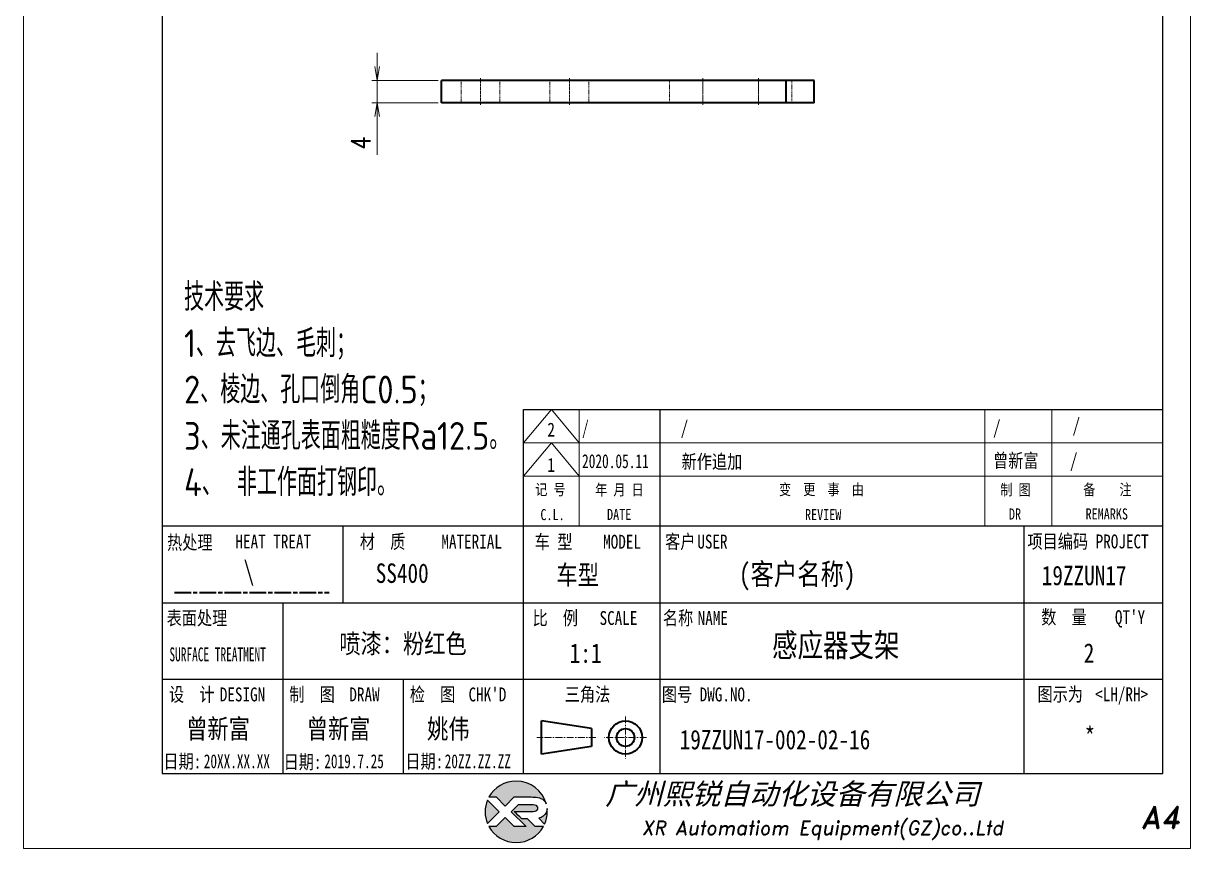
# Model space of a CAD drawing. Header units: millimetres. Extents: x 53130 to 124945, y -23470 to -1811.
# Drawn here: x 54049.4 to 54259.4, y -2526.1 to -2377.6 of the extents above; entities that cross this region are included whole.
import ezdxf
from ezdxf.enums import TextEntityAlignment as Align

# ---------------------------------------------------------------- set-up
doc = ezdxf.new("R2010")
doc.units = ezdxf.units.MM
doc.header["$LTSCALE"] = 0.5
for name, pattern in [('AM_ISO02W050x2', [3.75, 3, -0.75]), ('AM_ISO08W050x2', [9, 6, -0.75, 1.5, -0.75]), ('CENTER', [2, 1.25, -0.25, 0.25, -0.25])]:
    doc.linetypes.add(name, pattern=pattern)
for name, color, linetype in [('DIM', 3, 'Continuous'), ('layer 1', 7, 'Continuous'), ('图\\M+19E79\\M+195B6\\M+18E9A', 7, 'Continuous'), ('图号', 7, 'Continuous'), ('图名', 7, 'Continuous'), ('数量', 7, 'Continuous'), ('材质', 7, 'Continuous'), ('表面处理', 7, 'Continuous'), ('车型', 7, 'Continuous')]:
    doc.layers.add(name, color=color, linetype=linetype)
for name, color, linetype, lineweight in [('中心线', 2, 'AM_ISO08W050x2', 18), ('图框', 7, 'Continuous', 18), ('标注线', 3, 'Continuous', 18), ('热处理', 7, 'Continuous', 20), ('粗实线', 7, 'Continuous', 35), ('粗点划线', 6, 'AM_ISO08W050x2', 35), ('虚线', 1, 'AM_ISO02W050x2', 18)]:
    doc.layers.add(name, color=color, linetype=linetype, lineweight=lineweight)
doc.layers.add('打印-禁用', color=7, linetype='Continuous', lineweight=15, plot=False)
doc.styles.add('DIM', font='romans.shx', dxfattribs={"width": 0.8, "bigfont": 'bigfont.shx'})
doc.styles.add('STYLE1', font='')
doc.styles.add('国标', font='simfang.ttf', dxfattribs={"width": 0.8})
doc.styles.add('机械长仿宋', font='gbenor.shx', dxfattribs={"height": 1, "bigfont": 'gbcbig.shx'})
doc.styles.add('标题\\M+18E9A', font='romand.shx', dxfattribs={"oblique": 10, "bigfont": 'bigfont.shx'})
doc.styles.get('STYLE1').set_extended_font_data('SimSun')
doc.dimstyles.new('XR 1-1$0', dxfattribs={"dimtxt": 3.5, "dimasz": 2.5, "dimexe": 1, "dimexo": 0.625, "dimgap": 1.2, "dimtad": 1, "dimzin": 9, "dimdsep": 46, "dimtxsty": 'DIM', "dimblk": 'OPEN', "dimcen": 0, "dimclrd": 8, "dimclre": 8, "dimclrt": 2, "dimazin": 2, "dimtfac": 0.5, "dimtmove": 0, "dimatfit": 3, "dimldrblk": 'OPEN', "dimfxl": 0, "dimtolj": 2, "dimlwd": 18, "dimlwe": 18, "dimarcsym": 0})

# ---------------------------------------------------------------- blocks, each defined once
blk = doc.blocks.new('XR')
at = {"true_color": 0xfc8000}
h = blk.add_hatch(color=30, dxfattribs=at)
h.set_gradient(color1=(252, 128, 0), rotation=240, one_color=1, tint=1, name='INVCURVED')
edge = h.paths.add_edge_path()
edge.add_spline(control_points=[(-434.18, -5928.47), (-433.9, -5928.74), (-433.63, -5929.01), (-433.63, -5929.01), (-433.63, -5929.01), (-433.63, -5929.01), (-433.36, -5928.74), (-433.09, -5928.47)], knot_values=[0.5625, 0.5625, 0.5625, 0.5625, 0.625, 0.625, 0.625, 0.625, 0.6875, 0.6875, 0.6875, 0.6875], degree=3, periodic=0)
edge.add_spline(control_points=[(-433.09, -5928.47), (-432.82, -5928.2), (-432.54, -5927.93), (-432.54, -5927.93), (-432.54, -5927.93), (-432.54, -5927.93), (-432.04, -5927.93), (-431.53, -5927.93)], knot_values=[0.4375, 0.4375, 0.4375, 0.4375, 0.5, 0.5, 0.5, 0.5, 0.5625, 0.5625, 0.5625, 0.5625], degree=3, periodic=0)
edge.add_spline(control_points=[(-431.53, -5927.93), (-431.03, -5927.93), (-430.52, -5927.93), (-430.52, -5927.93), (-430.52, -5927.93), (-430, -5927.93), (-429.43, -5927.96), (-429.01, -5928.33)], knot_values=[0.25, 0.25, 0.25, 0.25, 0.3125, 0.3125, 0.3125, 0.3125, 0.4375, 0.4375, 0.4375, 0.4375], degree=3, periodic=0)
edge.add_spline(control_points=[(-429.01, -5928.33), (-428.88, -5928.44), (-428.78, -5928.59), (-428.71, -5928.75)], knot_values=[0.125, 0.125, 0.125, 0.125, 0.25, 0.25, 0.25, 0.25], degree=3, periodic=0)
edge.add_spline(control_points=[(-428.71, -5928.75), (-429.13, -5927.18), (-430.58, -5926.02), (-432.31, -5926.02)], knot_values=[0, 0, 0, 0, 0.125, 0.125, 0.125, 0.125], degree=3, periodic=0)
edge.add_spline(control_points=[(-432.31, -5926.02), (-433.72, -5926.02), (-434.94, -5926.79), (-435.58, -5927.93)], knot_values=[0.875, 0.875, 0.875, 0.875, 1, 1, 1, 1], degree=3, periodic=0)
edge.add_spline(control_points=[(-435.58, -5927.93), (-435.58, -5927.93), (-434.72, -5927.93), (-434.72, -5927.93), (-434.72, -5927.93), (-434.72, -5927.93), (-434.45, -5928.2), (-434.18, -5928.47)], knot_values=[0.6875, 0.6875, 0.6875, 0.6875, 0.8125, 0.8125, 0.8125, 0.8125, 0.875, 0.875, 0.875, 0.875], degree=3, periodic=0)
edge = h.paths.add_edge_path()
edge.add_spline(control_points=[(-434.79, -5929.26), (-435.04, -5929.02), (-435.34, -5928.72), (-435.54, -5928.53)], knot_values=[0.562504, 0.562504, 0.562504, 0.562504, 0.656252, 0.656252, 0.656252, 0.656252], degree=3, periodic=0)
edge.add_spline(control_points=[(-435.54, -5928.53), (-435.67, -5928.4), (-435.76, -5928.31), (-435.76, -5928.31), (-435.76, -5928.31), (-435.94, -5928.74), (-436.03, -5929.21), (-436.03, -5929.71)], knot_values=[0.25, 0.25, 0.25, 0.25, 0.312504, 0.312504, 0.312504, 0.312504, 0.562504, 0.562504, 0.562504, 0.562504], degree=3, periodic=0)
edge.add_spline(control_points=[(-436.03, -5929.71), (-436.03, -5930.2), (-435.94, -5930.67), (-435.76, -5931.1), (-435.76, -5931.1), (-435.4, -5930.75), (-435.05, -5930.4)], knot_values=[0.874998, 0.874998, 0.874998, 0.874998, 1.124998, 1.124998, 1.124998, 1.25, 1.25, 1.25, 1.25], degree=3, periodic=0)
edge.add_spline(control_points=[(-435.05, -5930.4), (-434.7, -5930.05), (-434.34, -5929.71), (-434.34, -5929.71), (-434.34, -5929.71), (-434.34, -5929.71), (-434.34, -5929.71), (-434.34, -5929.71)], knot_values=[0.749878, 0.749878, 0.749878, 0.749878, 0.874875, 0.874875, 0.874875, 0.874875, 0.874998, 0.874998, 0.874998, 0.874998], degree=3, periodic=0)
edge.add_spline(control_points=[(-434.34, -5929.71), (-434.34, -5929.71), (-434.34, -5929.71), (-434.34, -5929.71)], knot_values=[0.749634, 0.749634, 0.749634, 0.749634, 0.749817, 0.749817, 0.749817, 0.749817], degree=3, periodic=0)
edge.add_spline(control_points=[(-434.35, -5929.7), (-434.35, -5929.7), (-434.35, -5929.7), (-434.35, -5929.7)], knot_values=[0.738281, 0.738281, 0.738281, 0.738281, 0.742188, 0.742188, 0.742188, 0.742188], degree=3, periodic=0)
edge.add_spline(control_points=[(-434.35, -5929.7), (-434.36, -5929.69), (-434.37, -5929.68), (-434.38, -5929.67)], knot_values=[0.726563, 0.726563, 0.726563, 0.726563, 0.738281, 0.738281, 0.738281, 0.738281], degree=3, periodic=0)
edge.add_spline(control_points=[(-434.38, -5929.67), (-434.38, -5929.66), (-434.39, -5929.65), (-434.4, -5929.65)], knot_values=[0.718751, 0.718751, 0.718751, 0.718751, 0.726563, 0.726563, 0.726563, 0.726563], degree=3, periodic=0)
edge.add_spline(control_points=[(-434.4, -5929.65), (-434.42, -5929.63), (-434.45, -5929.6), (-434.47, -5929.58)], knot_values=[0.703126, 0.703126, 0.703126, 0.703126, 0.718751, 0.718751, 0.718751, 0.718751], degree=3, periodic=0)
edge.add_spline(control_points=[(-434.47, -5929.58), (-434.5, -5929.55), (-434.53, -5929.52), (-434.56, -5929.49)], knot_values=[0.687501, 0.687501, 0.687501, 0.687501, 0.703126, 0.703126, 0.703126, 0.703126], degree=3, periodic=0)
edge.add_spline(control_points=[(-434.56, -5929.49), (-434.63, -5929.42), (-434.71, -5929.35), (-434.79, -5929.26)], knot_values=[0.656252, 0.656252, 0.656252, 0.656252, 0.687501, 0.687501, 0.687501, 0.687501], degree=3, periodic=0)
at = {"true_color": 0x0348ff}
h = blk.add_hatch(color=160, dxfattribs=at)
h.set_gradient(color1=(3, 72, 255), color2=(0, 41, 153), one_color=1, tint=0.3, name='HEMISPHERICAL')
edge = h.paths.add_edge_path()
edge.add_spline(control_points=[(-432.54, -5929.67), (-432.26, -5929.95), (-431.94, -5930.23), (-431.66, -5930.51), (-431.66, -5930.51), (-431.66, -5930.51), (-431.66, -5930.51), (-431.66, -5930.51)], knot_values=[0.736842, 0.736842, 0.736842, 0.736842, 0.789474, 0.789474, 0.789474, 0.789474, 0.802633, 0.802633, 0.802633, 0.802633], degree=3, periodic=0)
edge.add_spline(control_points=[(-431.66, -5930.51), (-431.65, -5930.51), (-431.65, -5930.52), (-431.65, -5930.52)], knot_values=[0.802633, 0.802633, 0.802633, 0.802633, 0.815791, 0.815791, 0.815791, 0.815791], degree=3, periodic=0)
edge.add_spline(control_points=[(-431.65, -5930.52), (-431.64, -5930.53), (-431.64, -5930.53), (-431.64, -5930.53)], knot_values=[0.815791, 0.815791, 0.815791, 0.815791, 0.82237, 0.82237, 0.82237, 0.82237], degree=3, periodic=0)
edge.add_spline(control_points=[(-431.64, -5930.53), (-431.64, -5930.53), (-431.64, -5930.53), (-431.63, -5930.54)], knot_values=[0.82237, 0.82237, 0.82237, 0.82237, 0.828949, 0.828949, 0.828949, 0.828949], degree=3, periodic=0)
edge.add_spline(control_points=[(-431.63, -5930.54), (-431.63, -5930.54), (-431.63, -5930.54), (-431.63, -5930.54), (-431.63, -5930.54), (-431.63, -5930.54), (-431.59, -5930.54), (-431.52, -5930.54)], knot_values=[0.841901, 0.841901, 0.841901, 0.841901, 0.842105, 0.842105, 0.842105, 0.842105, 0.855264, 0.855264, 0.855264, 0.855264], degree=3, periodic=0)
edge.add_spline(control_points=[(-431.52, -5930.54), (-431.46, -5930.54), (-431.38, -5930.54), (-431.3, -5930.54)], knot_values=[0.855264, 0.855264, 0.855264, 0.855264, 0.868422, 0.868422, 0.868422, 0.868422], degree=3, periodic=0)
edge.add_spline(control_points=[(-431.3, -5930.54), (-431.26, -5930.54), (-431.22, -5930.54), (-431.18, -5930.54)], knot_values=[0.868422, 0.868422, 0.868422, 0.868422, 0.875, 0.875, 0.875, 0.875], degree=3, periodic=0)
edge.add_spline(control_points=[(-431.18, -5930.54), (-431.14, -5930.54), (-431.1, -5930.54), (-431.07, -5930.54)], knot_values=[0.875, 0.875, 0.875, 0.875, 0.881579, 0.881579, 0.881579, 0.881579], degree=3, periodic=0)
edge.add_spline(control_points=[(-431.07, -5930.54), (-431.05, -5930.54), (-431.04, -5930.54), (-431.03, -5930.54)], knot_values=[0.881579, 0.881579, 0.881579, 0.881579, 0.884869, 0.884869, 0.884869, 0.884869], degree=3, periodic=0)
edge.add_spline(control_points=[(-431.03, -5930.54), (-431.02, -5930.54), (-431, -5930.54), (-431, -5930.54)], knot_values=[0.884869, 0.884869, 0.884869, 0.884869, 0.888158, 0.888158, 0.888158, 0.888158], degree=3, periodic=0)
edge.add_spline(control_points=[(-431, -5930.54), (-430.99, -5930.54), (-430.99, -5930.54), (-430.98, -5930.54)], knot_values=[0.888158, 0.888158, 0.888158, 0.888158, 0.889803, 0.889803, 0.889803, 0.889803], degree=3, periodic=0)
edge.add_spline(control_points=[(-430.98, -5930.54), (-430.98, -5930.54), (-430.98, -5930.54), (-430.97, -5930.54)], knot_values=[0.889803, 0.889803, 0.889803, 0.889803, 0.891447, 0.891447, 0.891447, 0.891447], degree=3, periodic=0)
edge.add_spline(control_points=[(-430.97, -5930.54), (-430.97, -5930.54), (-430.97, -5930.54), (-430.97, -5930.54)], knot_values=[0.891447, 0.891447, 0.891447, 0.891447, 0.89227, 0.89227, 0.89227, 0.89227], degree=3, periodic=0)
edge.add_spline(control_points=[(-430.97, -5930.54), (-430.97, -5930.54), (-430.97, -5930.54), (-430.97, -5930.54)], knot_values=[0.89227, 0.89227, 0.89227, 0.89227, 0.893092, 0.893092, 0.893092, 0.893092], degree=3, periodic=0)
edge.add_spline(control_points=[(-430.97, -5930.54), (-430.97, -5930.54), (-430.97, -5930.54), (-430.97, -5930.54)], knot_values=[0.893092, 0.893092, 0.893092, 0.893092, 0.893503, 0.893503, 0.893503, 0.893503], degree=3, periodic=0)
edge.add_spline(control_points=[(-430.97, -5930.54), (-430.97, -5930.54), (-430.97, -5930.54), (-430.97, -5930.54)], knot_values=[0.893503, 0.893503, 0.893503, 0.893503, 0.893914, 0.893914, 0.893914, 0.893914], degree=3, periodic=0)
edge.add_spline(control_points=[(-430.97, -5930.54), (-430.97, -5930.54), (-430.97, -5930.54), (-430.97, -5930.54)], knot_values=[0.893914, 0.893914, 0.893914, 0.893914, 0.89412, 0.89412, 0.89412, 0.89412], degree=3, periodic=0)
edge.add_spline(control_points=[(-430.97, -5930.54), (-430.97, -5930.54), (-430.97, -5930.54), (-430.97, -5930.54)], knot_values=[0.89412, 0.89412, 0.89412, 0.89412, 0.894326, 0.894326, 0.894326, 0.894326], degree=3, periodic=0)
edge.add_spline(control_points=[(-430.97, -5930.54), (-430.97, -5930.54), (-430.97, -5930.54), (-430.97, -5930.54)], knot_values=[0.894428, 0.894428, 0.894428, 0.894428, 0.894531, 0.894531, 0.894531, 0.894531], degree=3, periodic=0)
edge.add_spline(control_points=[(-430.97, -5930.54), (-430.97, -5930.54), (-430.97, -5930.54), (-430.97, -5930.54)], knot_values=[0.894531, 0.894531, 0.894531, 0.894531, 0.894583, 0.894583, 0.894583, 0.894583], degree=3, periodic=0)
edge.add_spline(control_points=[(-430.97, -5930.54), (-430.97, -5930.54), (-430.97, -5930.54), (-430.97, -5930.54), (-430.97, -5930.54), (-430.97, -5930.54), (-430.73, -5930.78), (-430.49, -5931.01)], knot_values=[0.894685, 0.894685, 0.894685, 0.894685, 0.894737, 0.894737, 0.894737, 0.894737, 0.921052, 0.921052, 0.921052, 0.921052], degree=3, periodic=0)
edge.add_spline(control_points=[(-430.49, -5931.01), (-430.26, -5931.24), (-430.02, -5931.48), (-430.02, -5931.48)], knot_values=[0.921052, 0.921052, 0.921052, 0.921052, 0.947368, 0.947368, 0.947368, 0.947368], degree=3, periodic=0)
edge.add_spline(control_points=[(-430.02, -5931.48), (-430.02, -5931.48), (-430.02, -5931.48), (-430.02, -5931.48)], knot_values=[0.947522, 0.947522, 0.947522, 0.947522, 0.947573, 0.947573, 0.947573, 0.947573], degree=3, periodic=0)
edge.add_spline(control_points=[(-430.02, -5931.48), (-430.02, -5931.48), (-430.02, -5931.48), (-430.02, -5931.48)], knot_values=[0.947573, 0.947573, 0.947573, 0.947573, 0.947676, 0.947676, 0.947676, 0.947676], degree=3, periodic=0)
edge.add_spline(control_points=[(-430.02, -5931.48), (-430.02, -5931.48), (-430.02, -5931.48), (-430.02, -5931.48)], knot_values=[0.947676, 0.947676, 0.947676, 0.947676, 0.947779, 0.947779, 0.947779, 0.947779], degree=3, periodic=0)
edge.add_spline(control_points=[(-430.02, -5931.48), (-430.02, -5931.48), (-430.02, -5931.48), (-430.02, -5931.48)], knot_values=[0.947779, 0.947779, 0.947779, 0.947779, 0.947984, 0.947984, 0.947984, 0.947984], degree=3, periodic=0)
edge.add_spline(control_points=[(-430.02, -5931.48), (-430.02, -5931.48), (-430.02, -5931.48), (-430.02, -5931.48)], knot_values=[0.947984, 0.947984, 0.947984, 0.947984, 0.94819, 0.94819, 0.94819, 0.94819], degree=3, periodic=0)
edge.add_spline(control_points=[(-430.02, -5931.48), (-430.02, -5931.48), (-430.02, -5931.48), (-430.02, -5931.48)], knot_values=[0.94819, 0.94819, 0.94819, 0.94819, 0.948601, 0.948601, 0.948601, 0.948601], degree=3, periodic=0)
edge.add_spline(control_points=[(-430.02, -5931.48), (-430.02, -5931.48), (-430.02, -5931.48), (-430.02, -5931.48)], knot_values=[0.948601, 0.948601, 0.948601, 0.948601, 0.949012, 0.949012, 0.949012, 0.949012], degree=3, periodic=0)
edge.add_spline(control_points=[(-430.02, -5931.48), (-430.02, -5931.48), (-430.01, -5931.48), (-430.01, -5931.48)], knot_values=[0.949012, 0.949012, 0.949012, 0.949012, 0.949834, 0.949834, 0.949834, 0.949834], degree=3, periodic=0)
edge.add_spline(control_points=[(-430.01, -5931.48), (-430.01, -5931.48), (-430.01, -5931.48), (-430.01, -5931.48)], knot_values=[0.949834, 0.949834, 0.949834, 0.949834, 0.950657, 0.950657, 0.950657, 0.950657], degree=3, periodic=0)
edge.add_spline(control_points=[(-430.01, -5931.48), (-430.01, -5931.48), (-430, -5931.48), (-430, -5931.48)], knot_values=[0.950657, 0.950657, 0.950657, 0.950657, 0.952301, 0.952301, 0.952301, 0.952301], degree=3, periodic=0)
edge.add_spline(control_points=[(-430, -5931.48), (-429.99, -5931.48), (-429.98, -5931.48), (-429.98, -5931.48)], knot_values=[0.952301, 0.952301, 0.952301, 0.952301, 0.953946, 0.953946, 0.953946, 0.953946], degree=3, periodic=0)
edge.add_spline(control_points=[(-429.98, -5931.48), (-429.96, -5931.48), (-429.95, -5931.48), (-429.93, -5931.48)], knot_values=[0.953946, 0.953946, 0.953946, 0.953946, 0.957236, 0.957236, 0.957236, 0.957236], degree=3, periodic=0)
edge.add_spline(control_points=[(-429.93, -5931.48), (-429.91, -5931.48), (-429.89, -5931.48), (-429.87, -5931.48)], knot_values=[0.957236, 0.957236, 0.957236, 0.957236, 0.960525, 0.960525, 0.960525, 0.960525], degree=3, periodic=0)
edge.add_spline(control_points=[(-429.87, -5931.48), (-429.82, -5931.48), (-429.77, -5931.48), (-429.71, -5931.48)], knot_values=[0.960525, 0.960525, 0.960525, 0.960525, 0.967104, 0.967104, 0.967104, 0.967104], degree=3, periodic=0)
edge.add_spline(control_points=[(-429.71, -5931.48), (-429.65, -5931.48), (-429.59, -5931.48), (-429.53, -5931.48)], knot_values=[0.967104, 0.967104, 0.967104, 0.967104, 0.973683, 0.973683, 0.973683, 0.973683], degree=3, periodic=0)
edge.add_spline(control_points=[(-429.53, -5931.48), (-429.41, -5931.48), (-429.29, -5931.48), (-429.19, -5931.48)], knot_values=[0.973683, 0.973683, 0.973683, 0.973683, 0.98684, 0.98684, 0.98684, 0.98684], degree=3, periodic=0)
edge.add_spline(control_points=[(-429.19, -5931.48), (-429.1, -5931.48), (-429.04, -5931.48), (-429.04, -5931.48), (-429.67, -5932.62), (-430.9, -5933.39), (-432.31, -5933.39)], knot_values=[0.98684, 0.98684, 0.98684, 0.98684, 1, 1, 1, 1.052632, 1.052632, 1.052632, 1.052632], degree=3, periodic=0)
edge.add_spline(control_points=[(-432.31, -5933.39), (-433.72, -5933.39), (-434.94, -5932.62), (-435.58, -5931.48), (-435.58, -5931.48), (-435.58, -5931.48), (-435.36, -5931.48), (-435.15, -5931.48)], knot_values=[0.052632, 0.052632, 0.052632, 0.052632, 0.105263, 0.105263, 0.105263, 0.105263, 0.131579, 0.131579, 0.131579, 0.131579], degree=3, periodic=0)
edge.add_spline(control_points=[(-435.15, -5931.48), (-434.93, -5931.48), (-434.72, -5931.48), (-434.72, -5931.48), (-434.72, -5931.48), (-434.72, -5931.48), (-434.45, -5931.21), (-434.18, -5930.94)], knot_values=[0.131579, 0.131579, 0.131579, 0.131579, 0.157895, 0.157895, 0.157895, 0.157895, 0.184211, 0.184211, 0.184211, 0.184211], degree=3, periodic=0)
edge.add_spline(control_points=[(-434.18, -5930.94), (-433.9, -5930.67), (-433.63, -5930.4), (-433.63, -5930.4), (-433.63, -5930.4), (-433.63, -5930.4), (-433.36, -5930.67), (-433.09, -5930.94)], knot_values=[0.184211, 0.184211, 0.184211, 0.184211, 0.210526, 0.210526, 0.210526, 0.210526, 0.236842, 0.236842, 0.236842, 0.236842], degree=3, periodic=0)
edge.add_spline(control_points=[(-433.09, -5930.94), (-432.82, -5931.21), (-432.54, -5931.48), (-432.54, -5931.48), (-432.54, -5931.48), (-432.54, -5931.48), (-432.19, -5931.48), (-431.83, -5931.48)], knot_values=[0.236842, 0.236842, 0.236842, 0.236842, 0.263158, 0.263158, 0.263158, 0.263158, 0.289474, 0.289474, 0.289474, 0.289474], degree=3, periodic=0)
edge.add_spline(control_points=[(-431.83, -5931.48), (-431.48, -5931.48), (-431.12, -5931.48), (-431.12, -5931.48), (-431.12, -5931.48), (-431.12, -5931.48), (-431.57, -5931.03), (-432.02, -5930.59)], knot_values=[0.289474, 0.289474, 0.289474, 0.289474, 0.315789, 0.315789, 0.315789, 0.315789, 0.342105, 0.342105, 0.342105, 0.342105], degree=3, periodic=0)
edge.add_spline(control_points=[(-432.02, -5930.59), (-432.47, -5930.15), (-432.92, -5929.71), (-432.92, -5929.71), (-432.92, -5929.71), (-432.92, -5929.71), (-432.71, -5929.5), (-432.5, -5929.29)], knot_values=[0.342105, 0.342105, 0.342105, 0.342105, 0.368421, 0.368421, 0.368421, 0.368421, 0.394737, 0.394737, 0.394737, 0.394737], degree=3, periodic=0)
edge.add_spline(control_points=[(-432.5, -5929.29), (-432.3, -5929.09), (-432.09, -5928.88), (-432.09, -5928.88)], knot_values=[0.394737, 0.394737, 0.394737, 0.394737, 0.421053, 0.421053, 0.421053, 0.421053], degree=3, periodic=0)
edge.add_spline(control_points=[(-432.09, -5928.88), (-432.09, -5928.88), (-432.06, -5928.86), (-432.06, -5928.86)], knot_values=[0.421053, 0.421053, 0.421053, 0.421053, 0.473684, 0.473684, 0.473684, 0.473684], degree=3, periodic=0)
edge.add_spline(control_points=[(-432.06, -5928.86), (-432.06, -5928.86), (-432.06, -5928.86), (-432.06, -5928.86), (-432.06, -5928.86), (-432.06, -5928.86), (-430.4, -5928.86), (-430.26, -5928.86)], knot_values=[0.473684, 0.473684, 0.473684, 0.473684, 0.473684, 0.473684, 0.473684, 0.473684, 0.526316, 0.526316, 0.526316, 0.526316], degree=3, periodic=0)
edge.add_spline(control_points=[(-430.26, -5928.86), (-429.54, -5928.86), (-429.62, -5929.4), (-429.83, -5929.55)], knot_values=[0.526316, 0.526316, 0.526316, 0.526316, 0.578947, 0.578947, 0.578947, 0.578947], degree=3, periodic=0)
edge.add_spline(control_points=[(-429.83, -5929.55), (-429.94, -5929.62), (-430.08, -5929.65), (-430.26, -5929.65), (-430.26, -5929.65), (-430.26, -5929.65), (-430.48, -5929.65), (-430.71, -5929.66)], knot_values=[0.578947, 0.578947, 0.578947, 0.578947, 0.631579, 0.631579, 0.631579, 0.631579, 0.657895, 0.657895, 0.657895, 0.657895], degree=3, periodic=0)
edge.add_spline(control_points=[(-430.71, -5929.66), (-430.93, -5929.66), (-431.15, -5929.67), (-431.15, -5929.67), (-431.15, -5929.67), (-431.15, -5929.67), (-432.54, -5929.67), (-432.54, -5929.67)], knot_values=[0.657895, 0.657895, 0.657895, 0.657895, 0.684211, 0.684211, 0.684211, 0.684211, 0.736842, 0.736842, 0.736842, 0.736842], degree=3, periodic=0)
edge = h.paths.add_edge_path()
edge.add_spline(control_points=[(-428.6, -5929.32), (-428.61, -5929.67), (-428.76, -5930), (-429.06, -5930.22)], knot_values=[0.8, 0.8, 0.8, 0.8, 1, 1, 1, 1], degree=3, periodic=0)
edge.add_spline(control_points=[(-429.06, -5930.22), (-429.22, -5930.34), (-429.41, -5930.43), (-429.61, -5930.48)], knot_values=[0.6, 0.6, 0.6, 0.6, 0.8, 0.8, 0.8, 0.8], degree=3, periodic=0)
edge.add_spline(control_points=[(-429.61, -5930.48), (-429.61, -5930.48), (-428.9, -5931.19), (-428.9, -5931.19), (-428.9, -5931.19), (-428.69, -5930.73), (-428.58, -5930.23), (-428.58, -5929.71)], knot_values=[0.2, 0.2, 0.2, 0.2, 0.4, 0.4, 0.4, 0.4, 0.6, 0.6, 0.6, 0.6], degree=3, periodic=0)
edge.add_spline(control_points=[(-428.58, -5929.71), (-428.58, -5929.58), (-428.59, -5929.45), (-428.6, -5929.32)], knot_values=[0, 0, 0, 0, 0.2, 0.2, 0.2, 0.2], degree=3, periodic=0)
at = {"layer": 'layer 1', "color": 30}
for points, knots in [([(-432.31, -5926.02), (-430.58, -5926.02), (-429.13, -5927.18), (-428.71, -5928.75), (-428.71, -5928.75), (-428.78, -5928.59), (-428.88, -5928.44), (-429.01, -5928.33), (-429.01, -5928.33), (-429.43, -5927.96), (-430, -5927.93), (-430.52, -5927.93), (-430.52, -5927.93), (-430.52, -5927.93), (-432.54, -5927.93), (-432.54, -5927.93), (-432.54, -5927.93), (-432.54, -5927.93), (-433.63, -5929.01), (-433.63, -5929.01), (-433.63, -5929.01), (-433.63, -5929.01), (-434.72, -5927.93), (-434.72, -5927.93), (-434.72, -5927.93), (-434.72, -5927.93), (-435.58, -5927.93), (-435.58, -5927.93), (-435.58, -5927.93), (-434.94, -5926.79), (-433.72, -5926.02), (-432.31, -5926.02)], [0, 0, 0, 0, 0.125, 0.125, 0.125, 0.125, 0.25, 0.25, 0.25, 0.25, 0.375, 0.375, 0.375, 0.375, 0.5, 0.5, 0.5, 0.5, 0.625, 0.625, 0.625, 0.625, 0.75, 0.75, 0.75, 0.75, 0.875, 0.875, 0.875, 0.875, 1, 1, 1, 1]), ([(-435.76, -5931.1), (-435.94, -5930.67), (-436.03, -5930.2), (-436.03, -5929.71), (-436.03, -5929.71), (-436.03, -5929.21), (-435.94, -5928.74), (-435.76, -5928.31), (-435.76, -5928.31), (-435.76, -5928.31), (-434.34, -5929.71), (-434.34, -5929.71), (-434.34, -5929.71), (-434.34, -5929.71), (-435.76, -5931.1), (-435.76, -5931.1)], [0, 0, 0, 0, 0.25, 0.25, 0.25, 0.25, 0.5, 0.5, 0.5, 0.5, 0.75, 0.75, 0.75, 0.75, 1, 1, 1, 1])]:
    blk.add_open_spline(points, degree=3, knots=knots, dxfattribs=at)
at = {"layer": 'layer 1', "color": 154}
for points, knots in [([(-429.04, -5931.48), (-429.67, -5932.62), (-430.9, -5933.39), (-432.31, -5933.39), (-432.31, -5933.39), (-433.72, -5933.39), (-434.94, -5932.62), (-435.58, -5931.48), (-435.58, -5931.48), (-435.58, -5931.48), (-434.72, -5931.48), (-434.72, -5931.48), (-434.72, -5931.48), (-434.72, -5931.48), (-433.63, -5930.4), (-433.63, -5930.4), (-433.63, -5930.4), (-433.63, -5930.4), (-432.54, -5931.48), (-432.54, -5931.48), (-432.54, -5931.48), (-432.54, -5931.48), (-431.12, -5931.48), (-431.12, -5931.48), (-431.12, -5931.48), (-431.12, -5931.48), (-432.92, -5929.71), (-432.92, -5929.71), (-432.92, -5929.71), (-432.92, -5929.71), (-432.09, -5928.88), (-432.09, -5928.88), (-432.09, -5928.88), (-432.09, -5928.88), (-432.06, -5928.86), (-432.06, -5928.86), (-432.06, -5928.86), (-432.06, -5928.86), (-430.4, -5928.86), (-430.26, -5928.86), (-430.26, -5928.86), (-429.54, -5928.86), (-429.62, -5929.4), (-429.83, -5929.55), (-429.83, -5929.55), (-429.94, -5929.62), (-430.08, -5929.65), (-430.26, -5929.65), (-430.26, -5929.65), (-430.26, -5929.65), (-431.15, -5929.67), (-431.15, -5929.67), (-431.15, -5929.67), (-431.15, -5929.67), (-432.54, -5929.67), (-432.54, -5929.67), (-432.54, -5929.67), (-432.26, -5929.95), (-431.94, -5930.23), (-431.66, -5930.51), (-431.66, -5930.51), (-431.66, -5930.51), (-431.63, -5930.54), (-431.63, -5930.54), (-431.63, -5930.54), (-431.63, -5930.54), (-430.97, -5930.54), (-430.97, -5930.54), (-430.97, -5930.54), (-430.97, -5930.54), (-430.02, -5931.48), (-430.02, -5931.48), (-430.02, -5931.48), (-430.02, -5931.48), (-429.04, -5931.48), (-429.04, -5931.48)], [0, 0, 0, 0, 0.052632, 0.052632, 0.052632, 0.052632, 0.105263, 0.105263, 0.105263, 0.105263, 0.157895, 0.157895, 0.157895, 0.157895, 0.210526, 0.210526, 0.210526, 0.210526, 0.263158, 0.263158, 0.263158, 0.263158, 0.315789, 0.315789, 0.315789, 0.315789, 0.368421, 0.368421, 0.368421, 0.368421, 0.421053, 0.421053, 0.421053, 0.421053, 0.473684, 0.473684, 0.473684, 0.473684, 0.526316, 0.526316, 0.526316, 0.526316, 0.578947, 0.578947, 0.578947, 0.578947, 0.631579, 0.631579, 0.631579, 0.631579, 0.684211, 0.684211, 0.684211, 0.684211, 0.736842, 0.736842, 0.736842, 0.736842, 0.789474, 0.789474, 0.789474, 0.789474, 0.842105, 0.842105, 0.842105, 0.842105, 0.894737, 0.894737, 0.894737, 0.894737, 0.947368, 0.947368, 0.947368, 0.947368, 1, 1, 1, 1]), ([(-428.6, -5929.32), (-428.59, -5929.45), (-428.58, -5929.58), (-428.58, -5929.71), (-428.58, -5929.71), (-428.58, -5930.23), (-428.69, -5930.73), (-428.9, -5931.19), (-428.9, -5931.19), (-428.9, -5931.19), (-429.61, -5930.48), (-429.61, -5930.48), (-429.61, -5930.48), (-429.41, -5930.43), (-429.22, -5930.34), (-429.06, -5930.22), (-429.06, -5930.22), (-428.76, -5930), (-428.61, -5929.67), (-428.6, -5929.32)], [0, 0, 0, 0, 0.2, 0.2, 0.2, 0.2, 0.4, 0.4, 0.4, 0.4, 0.6, 0.6, 0.6, 0.6, 0.8, 0.8, 0.8, 0.8, 1, 1, 1, 1])]:
    blk.add_open_spline(points, degree=3, knots=knots, dxfattribs=at)
blk = doc.blocks.new('GZDEH零件A4图框V01版')
at = {"layer": '中心线', "color": 1, "linetype": 'CENTER', "lineweight": 5, "ltscale": 2}
for p, q in [((108.33, 23.8), (108.33, 16.2)), ((103, 20), (92.4, 20)), ((112.13, 20), (104.53, 20))]:
    blk.add_line(p, q, dxfattribs=at)
at = {"layer": '图\\M+19E79\\M+195B6\\M+18E9A', "linetype": 'Continuous'}
for p, q in [((25, 292), (25, 13.5)), ((205, 13.5), (205, 292)), ((205, 13.5), (205, 97)), ((90, 79), (205, 79)), ((90, 13.5), (90, 79)), ((25, 13.5), (205, 13.5))]:
    blk.add_line(p, q, dxfattribs=at)
at = {"layer": '图\\M+19E79\\M+195B6\\M+18E9A', "color": 9}
for p, q in [((114.5, 79), (114.5, 13.5)), ((205, 58), (25, 58)), ((57.5, 58), (57.5, 44.11)), ((114.5, 58), (114.5, 13.5)), ((180, 58), (180, 13.5)), ((25, 44.25), (205, 44.25)), ((46.68, 44.25), (46.68, 30.5)), ((25, 30.5), (205, 30.5)), ((46.68, 30.5), (46.68, 13.5)), ((46.68, 30.5), (46.68, 13.5)), ((68.34, 30.5), (68.34, 13.5)), ((68.34, 30.5), (68.34, 13.5))]:
    blk.add_line(p, q, dxfattribs=at)
at = {"layer": '图框', "color": 9}
for p, q in [((90, 73), (95, 79)), ((95, 79), (100, 73)), ((100, 58), (100, 79)), ((173, 58), (173, 79)), ((185, 79), (185, 58)), ((90, 73), (205, 73)), ((90, 67), (95, 73)), ((95, 73), (100, 67)), ((90, 67), (205, 67))]:
    blk.add_line(p, q, dxfattribs=at)
at = {"layer": '图框', "color": 2, "linetype": 'ByBlock', "lineweight": 35}
for p, q in [((102.2, 21.6), (93.2, 23)), ((93.2, 17), (93.2, 23)), ((102.2, 21.6), (102.2, 18.4)), ((102.2, 18.4), (93.2, 17))]:
    blk.add_line(p, q, dxfattribs=at)
for radius in [3, 1.6]:
    blk.add_circle((108.33, 20), radius, dxfattribs=at)
at = {"layer": '打印-禁用', "linetype": 'Continuous'}
for p, q in [((0, 297), (0, 0)), ((210, 297), (210, 0)), ((0, 0), (210, 0))]:
    blk.add_line(p, q, dxfattribs=at)
at = {"layer": 'DIM', "xscale": 1.5, "yscale": 1.5, "zscale": 1.5}
blk.add_blockref('XR', (737.13, 8901.19), dxfattribs=at)
at = {"layer": '图\\M+19E79\\M+195B6\\M+18E9A', "color": 9, "style": '国标'}
for s, width, p in [('热处理', 0.8, (25.86, 53.85)), ('材  质', 0.8, (60.55, 54)), ('项目编码 PROJECT', 0.8, (180.64, 54.03)), ('表面处理', 0.8, (25.78, 40.25)), ('比  例\u3000', 0.8, (91.61, 40.25)), ('SCALE', 0.8, (103.66, 40.25)), ('名称\u3000', 0.8, (115.05, 40.25)), ('NAME', 0.8, (121.31, 40.25)), ('数  量', 0.8, (183.12, 40.41)), ("QT'Y ", 0.8, (196.37, 40.41)), ('SURFACE TREATMENT', 0.6, (26.28, 33.71)), (' DESIGN', 0.8, (33.98, 26.5)), (' DRAW', 0.8, (57.29, 26.5)), ("CHK'D", 0.8, (80.09, 26.5)), ('三角法', 0.8, (97.41, 26.5)), ('图号', 0.8, (114.87, 26.5)), ('DWG.NO.', 0.8, (121.67, 26.5)), ('图示为', 0.8, (182.45, 26.53)), ('<LH/RH>', 0.8, (192.82, 26.53))]:
    blk.add_text(s, height=2.5, dxfattribs=dict(at, width=width)).set_placement(p)
at = {"layer": '图\\M+19E79\\M+195B6\\M+18E9A', "color": 9, "style": '国标', "width": 0.8}
for s, p in [('车 型', (95.38, 55.27)), ('MODEL', (107.71, 55.22))]:
    blk.add_text(s, height=2.5, dxfattribs=at).set_placement(p, align=Align.MIDDLE)
for s, p in [('客户', (118.19, 54)), ('HEAT TREAT', (44.96, 54.01)), ('MATERIAL', (80.65, 54)), ('USER', (123.97, 54)), ('设  计', (30.3, 26.5)), ('制  图', (51.94, 26.5)), ('检  图', (73.62, 26.5)), ('日期:', (28.6, 14.46)), ('日期:', (50.22, 14.36)), ('日期:', (72.13, 14.46))]:
    blk.add_text(s, height=2.5, dxfattribs=at).set_placement(p, align=Align.CENTER)
at = {"layer": '图\\M+19E79\\M+195B6\\M+18E9A', "color": 7, "lineweight": -3, "style": 'STYLE1', "oblique": 15}
blk.add_text('广州熙锐自动化设备有限公司 ', height=3.8, dxfattribs=at).set_placement((104.67, 7.95))
at = {"layer": '图\\M+19E79\\M+195B6\\M+18E9A', "color": 7, "style": '标题\\M+18E9A', "oblique": 10}
for s, height, p in [('A4', 4, (204.57, 5.66)), ('XR Automatiom Equipment(GZ)co..Ltd', 2.5, (143.77, 3.56))]:
    blk.add_text(s, height=height, dxfattribs=at).set_placement(p, align=Align.MIDDLE)
at = {"layer": '图框', "color": 9, "style": '国标', "width": 0.8}
for s, p in [('记 号', (94.82, 63.62)), ('年 月 日', (107.24, 63.57)), ('变  更  事  由', (143.58, 63.63)), ('C.L.', (95.2, 59.11)), ('DATE', (107.19, 59.14)), ('REVIEW', (143.89, 59.11))]:
    blk.add_text(s, height=2, dxfattribs=at).set_placement(p, align=Align.CENTER)
for s, p in [('制 图', (178.49, 64.61)), ('备    注', (195.02, 64.64)), ('DR', (178.4, 60.22)), ('REMARKS', (194.91, 60.23))]:
    blk.add_text(s, height=2, dxfattribs=at).set_placement(p, align=Align.MIDDLE)
blk = doc.blocks.new('DEH A4')
at = {"layer": '图框'}
blk.add_blockref('GZDEH零件A4图框V01版', (0, 0), dxfattribs=at)
blk = doc.blocks.new('_Open')
at = {"color": 0, "linetype": 'ByBlock', "lineweight": -2}
for p, q in [((-1, 0.167), (0, 0)), ((-1, -0.167), (0, 0)), ((0, 0), (-1, 0))]:
    blk.add_line(p, q, dxfattribs=at)
blk = doc.blocks.new('*D20')
at = {"layer": 'Defpoints', "color": 0, "transparency": 16777216}
for p in [(54124.63, -2387.89), (54113.06, -2391.89), (54124.63, -2391.89)]:
    blk.add_point(p, dxfattribs=at)
at = {"layer": '标注线', "color": 8, "lineweight": 18, "transparency": 16777216}
for p, q in [((54113.06, -2385.39), (54113.06, -2382.89)), ((54124.01, -2387.89), (54112.06, -2387.89)), ((54113.06, -2387.89), (54113.06, -2391.89)), ((54124.01, -2391.89), (54112.06, -2391.89)), ((54113.06, -2394.39), (54113.06, -2401.29))]:
    blk.add_line(p, q, dxfattribs=at)
at = {"layer": '标注线', "color": 8, "linetype": 'ByBlock', "lineweight": 18, "transparency": 16777216, "xscale": 2.5, "yscale": 2.5, "zscale": 2.5}
for p, rotation in [((54113.06, -2387.89), 270), ((54113.06, -2391.89), 90)]:
    blk.add_blockref('_Open', p, dxfattribs=dict(at, rotation=rotation))
at = {"layer": '标注线', "color": 2, "transparency": 16777216, "insert": (54110.11, -2399.09), "char_height": 3.5, "attachment_point": 5, "rotation": 90, "style": 'DIM'}
blk.add_mtext('\\A2;4', dxfattribs=at)

msp = doc.modelspace()

# ---------------------------------------------------------------- linework, layer by layer
at = {"layer": '中心线', "ltscale": 0.120001}
for p, q in [((54131.633, -2392.285), (54131.633, -2387.485)), ((54147.633, -2392.285), (54147.633, -2387.485)), ((54171.633, -2392.285), (54171.633, -2387.485)), ((54181.633, -2392.285), (54181.633, -2387.485))]:
    msp.add_line(p, q, dxfattribs=at)
at = {"layer": '粗实线', "ltscale": 0.1}
for p, q in [((54124.633, -2391.885), (54124.633, -2387.885)), ((54186.633, -2391.885), (54186.633, -2387.885)), ((54191.633, -2391.885), (54191.633, -2387.885))]:
    msp.add_line(p, q, dxfattribs=at)
at = {"layer": '粗实线'}
for p, q in [((54186.633, -2387.885), (54124.633, -2387.885)), ((54186.633, -2391.885), (54124.633, -2391.885))]:
    msp.add_line(p, q, dxfattribs=at)
at = {"layer": '粗实线', "ltscale": 0.125}
for p, q in [((54191.633, -2387.885), (54186.633, -2387.885)), ((54191.633, -2391.885), (54186.633, -2391.885))]:
    msp.add_line(p, q, dxfattribs=at)
at = {"layer": '粗点划线', "linetype": 'AM_ISO08W050x2'}
msp.add_line((54076.565, -2480.035), (54104.426, -2480.035), dxfattribs=at)
at = {"layer": '虚线', "ltscale": 0.1}
for p, q in [((54128.133, -2387.885), (54128.133, -2391.885)), ((54135.133, -2387.885), (54135.133, -2391.885)), ((54144.133, -2387.885), (54144.133, -2391.885)), ((54151.133, -2387.885), (54151.133, -2391.885)), ((54165.633, -2391.885), (54165.633, -2387.885)), ((54171.633, -2387.885), (54171.633, -2391.885)), ((54171.633, -2387.885), (54171.633, -2391.885)), ((54181.633, -2387.885), (54181.633, -2391.885)), ((54181.633, -2387.885), (54181.633, -2391.885)), ((54186.633, -2391.885), (54186.633, -2387.885)), ((54187.633, -2391.885), (54187.633, -2387.885))]:
    msp.add_line(p, q, dxfattribs=at)

# ---------------------------------------------------------------- block references
at = {"layer": '图框'}
msp.add_blockref('DEH A4', (54049.39, -2526.107), dxfattribs=at)

# ---------------------------------------------------------------- texts
at = {"layer": '图\\M+19E79\\M+195B6\\M+18E9A', "color": 3, "style": '国标'}
for s, height, width, p in [('/', 2.5, 0.8, (54238.136, -2451.165)), ('2', 2.5, 0.8, (54143.668, -2451.951)), ('/', 2.5, 0.705904, (54149.9, -2451.635)), ('/', 2.5, 0.8, (54167.636, -2451.635)), ('/', 2.5, 0.8, (54223.841, -2451.536)), ('新作追加', 2.5, 0.8, (54167.808, -2457.72)), ('曾新富', 2.5, 0.8, (54223.841, -2457.536)), ('/', 2.5, 0.8, (54237.672, -2457.525)), ('1', 2.5, 0.8, (54143.657, -2458.311)), ('2020.05.11', 2.5, 0.705904, (54149.9, -2457.635)), ('    (客户名称)', 3.85, 0.8, (54169.735, -2478.626)), ('19ZZUN17', 3.5, 0.8, (54232.608, -2478.697)), ('1:1', 3.5, 0.8, (54147.691, -2492.674)), ('曾新富', 3.5, 0.8, (54078.689, -2506.29)), ('曾新富', 3.5, 0.8, (54100.369, -2506.29)), ('姚伟', 3.5, 0.8, (54122.029, -2506.29)), ('20XX.XX.XX', 2.5, 0.7, (54081.853, -2511.627)), ('2019.7.25', 2.5, 0.7, (54103.533, -2511.627)), ('20ZZ.ZZ.ZZ', 2.5, 0.7, (54125.193, -2511.627))]:
    msp.add_text(s, height=height, dxfattribs=dict(at, width=width)).set_placement(p)
at = {"layer": '图\\M+19E79\\M+195B6\\M+18E9A', "color": 3, "style": '国标', "width": 0.8}
msp.add_text('*', height=3.5, dxfattribs=at).set_placement((54241.262, -2507.691), align=Align.CENTER)
at = {"layer": '图号', "color": 3, "style": '国标', "width": 0.8}
msp.add_text('19ZZUN17-002-02-16', height=3.5, dxfattribs=at).set_placement((54167.47, -2508.234))
at = {"layer": '图名', "color": 3, "style": '国标', "width": 0.8}
msp.add_text('感应器支架', height=4.2, dxfattribs=at).set_placement((54195.543, -2491.593), align=Align.CENTER)
at = {"layer": '数量', "color": 3, "style": '国标', "width": 0.8}
msp.add_text('2', height=3.5, dxfattribs=at).set_placement((54241.108, -2492.659), align=Align.CENTER)
at = {"layer": '材质', "color": 3, "style": '国标', "width": 0.8}
msp.add_text('SS400', height=3.5, dxfattribs=at).set_placement((54117.549, -2478.287), align=Align.CENTER)
at = {"layer": '标注线', "color": 2, "insert": (54078.303, -2462.676), "char_height": 5, "width": 114.82461, "attachment_point": 7, "style": '机械长仿宋'}
msp.add_mtext('\\A2;技术要求\\P1、去飞边、毛刺；\\P2、棱边、孔口倒角C0.5；\\P3、未注通孔表面粗糙度Ra12.5。\\P{\\A0;4、\\C3; \\C2;非工作面打钢印。}', dxfattribs=at)
at = {"layer": '热处理', "color": 3, "style": '国标', "width": 0.8}
msp.add_text('\\', height=3.5, dxfattribs=at).set_placement((54089.97, -2477.911), align=Align.CENTER)
at = {"layer": '表面处理', "color": 3, "style": '国标', "width": 0.8}
msp.add_text('喷漆：粉红色', height=3.5, dxfattribs=at).set_placement((54117.69, -2490.964), align=Align.CENTER)
at = {"layer": '车型', "color": 3, "style": '国标', "width": 0.8}
msp.add_text('  车型', height=3.5, dxfattribs=at).set_placement((54141.496, -2478.611))

# ---------------------------------------------------------------- dimensions: what is measured, and where the dimension line sits
at = {"layer": '标注线'}
dim = msp.add_linear_dim(base=(54113.057, -2391.885), p1=(54124.633, -2387.885), p2=(54124.633, -2391.885), angle=90, dimstyle='XR 1-1$0', dxfattribs=at)
dim.commit()
dim.dimension.update_dxf_attribs({"geometry": '*D20', "text_midpoint": (54110.107, -2399.085)})

doc.saveas('drawing.dxf')
